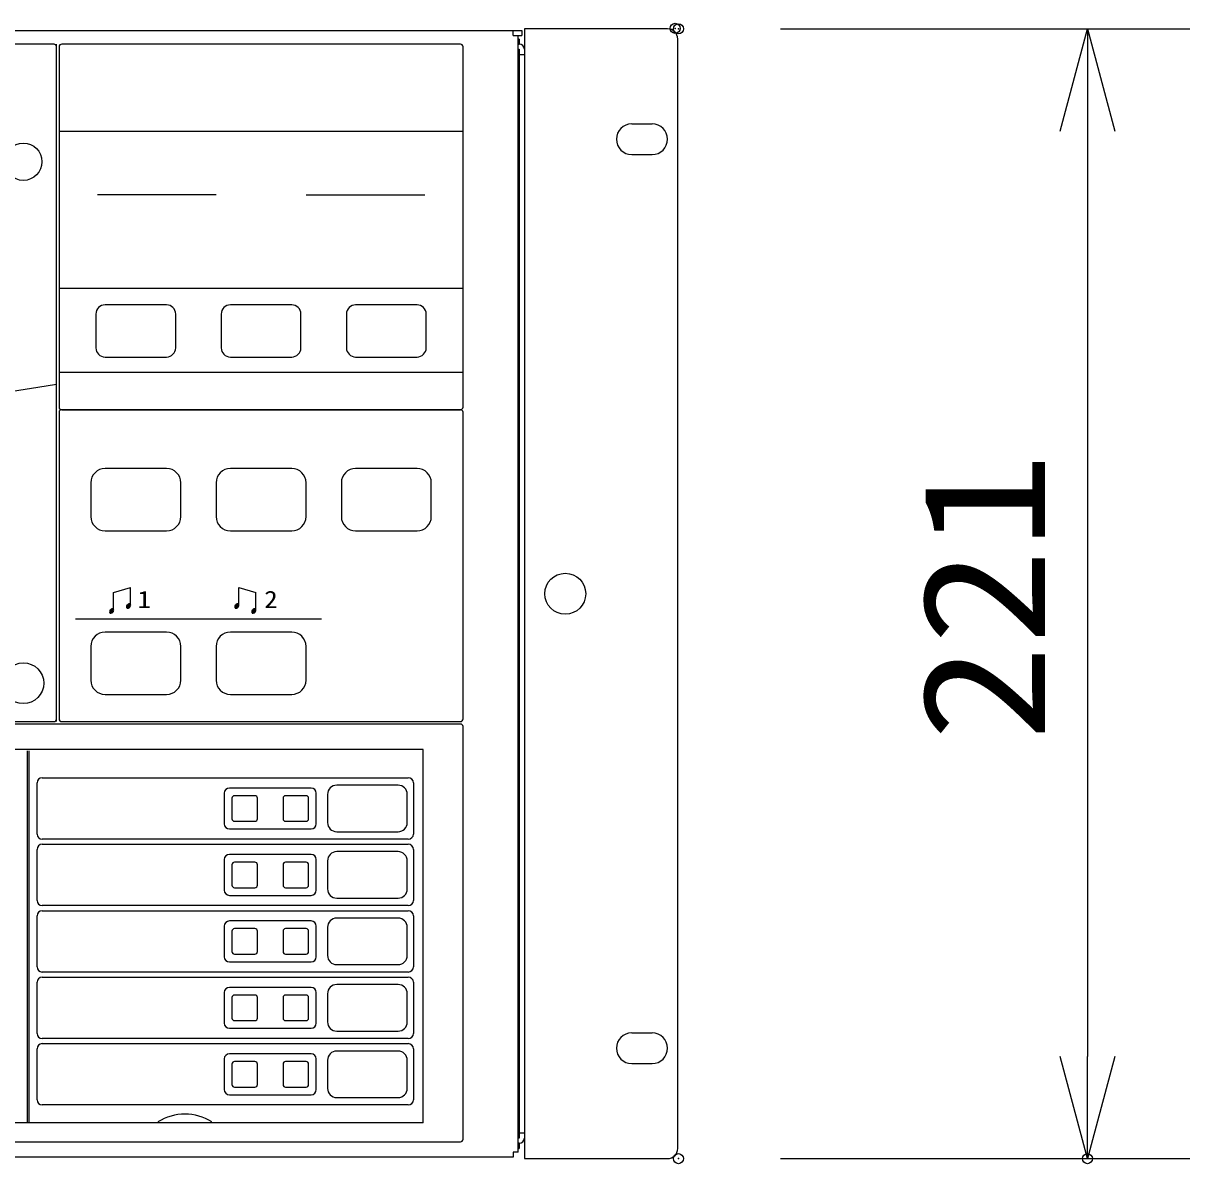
# Model space of a CAD drawing. Units: millimetres, scale not verified. Extents: x -62 to 63, y -116 to 117.
# Drawn here: x -13.21 to 9.61, y 60.52 to 82.82 of the extents above; entities that cross this region are included whole.
import ezdxf
from ezdxf.enums import TextEntityAlignment as Align

# ---------------------------------------------------------------- set-up
doc = ezdxf.new("R2010")
doc.units = ezdxf.units.MM
doc.header["$LTSCALE"] = 0.391807
doc.header["$PDMODE"] = 32
doc.header["$PDSIZE"] = 0.196
for name, color, linetype in [('0-2_GAIKEI', 1, 'Continuous'), ('0-3_WAKU', 3, 'Continuous'), ('0-4_DEFPOINTS', 7, 'Continuous')]:
    doc.layers.add(name, color=color, linetype=linetype)
doc.styles.add('ＭＳ ゴシック', font='')
doc.styles.get('ＭＳ ゴシック').set_extended_font_data('MS Gothic')

# ---------------------------------------------------------------- blocks, each defined once
blk = doc.blocks.new('_OPEN30')
at = {"layer": '0-4_DEFPOINTS'}
blk.add_line((0, 0), (-1, 0), dxfattribs=at)
blk.add_lwpolyline([(-1, 0.2679), (0, 0), (-1, -0.2679)], dxfattribs=at)

msp = doc.modelspace()

# ---------------------------------------------------------------- linework, layer by layer
at = {"layer": '0-2_GAIKEI', "color": 7}
for p, q in [((-45.306, 82.6833), (-3.456, 82.6833)), ((-3.626, 82.5833), (-3.626, 82.6833)), ((-3.626, 82.5833), (-3.456, 82.5833)), ((-3.526, 60.7433), (-3.526, 82.5833)), ((-3.456, 82.6833), (-3.456, 82.5833)), ((-3.406, 82.7133), (-3.406, 60.6133)), ((-0.606, 82.7133), (-3.406, 82.7133)), ((-0.406, 60.8133), (-0.406, 82.5133)), ((-3.526, 60.7433), (-3.626, 60.7433)), ((-3.626, 60.7433), (-3.626, 60.6433)), ((-3.626, 60.6433), (-38.9055, 60.6433)), ((-3.406, 60.6133), (-0.606, 60.6133))]:
    msp.add_line(p, q, dxfattribs=at)
at = {"layer": '0-2_GAIKEI'}
for p, q in [((-12.606, 82.4133), (-36.206, 82.4133)), ((-12.606, 82.4133), (-36.206, 82.4133)), ((-12.556, 69.1633), (-12.556, 82.4133)), ((-12.556, 69.2133), (-12.556, 82.3633)), ((-12.556, 69.2133), (-12.556, 82.3633)), ((-12.506, 82.3633), (-12.506, 75.3133)), ((-4.656, 82.4133), (-12.456, 82.4133)), ((-4.606, 75.3133), (-4.606, 82.3633)), ((-3.506, 82.5133), (-3.526, 82.5133)), ((-3.526, 82.4133), (-3.506, 82.4133)), ((-3.506, 82.5133), (-3.506, 82.4133)), ((-3.526, 82.3133), (-3.506, 82.3133)), ((-3.506, 82.3133), (-3.506, 61.0133)), ((-3.506, 82.2133), (-3.406, 82.2133)), ((-1.306, 80.8533), (-0.906, 80.8533)), ((-12.506, 80.7133), (-4.606, 80.7133)), ((-1.306, 80.2533), (-0.906, 80.2533)), ((-9.436, 79.4633), (-11.756, 79.4633)), ((-7.676, 79.4633), (-5.356, 79.4633)), ((-4.606, 77.6333), (-12.506, 77.6333)), ((-11.786, 77.1333), (-11.786, 76.4733)), ((-10.406, 77.3133), (-11.606, 77.3133)), ((-10.226, 76.4733), (-10.226, 77.1333)), ((-9.336, 77.1333), (-9.336, 76.4733)), ((-7.956, 77.3133), (-9.156, 77.3133)), ((-7.776, 76.4733), (-7.776, 77.1333)), ((-6.886, 77.1333), (-6.886, 76.4733)), ((-5.506, 77.3133), (-6.706, 77.3133)), ((-5.326, 76.4733), (-5.326, 77.1333)), ((-11.606, 76.2933), (-10.406, 76.2933)), ((-9.156, 76.2933), (-7.956, 76.2933)), ((-6.706, 76.2933), (-5.506, 76.2933)), ((-4.606, 75.9933), (-12.506, 75.9933)), ((-12.506, 75.2133), (-12.506, 69.2133)), ((-12.456, 75.2633), (-4.656, 75.2633)), ((-4.656, 75.2633), (-12.456, 75.2633)), ((-4.606, 69.2133), (-4.606, 75.2133)), ((-10.406, 74.1133), (-11.606, 74.1133)), ((-7.956, 74.1133), (-9.156, 74.1133)), ((-5.506, 74.1133), (-6.706, 74.1133)), ((-11.886, 73.8333), (-11.886, 73.1733)), ((-10.126, 73.1733), (-10.126, 73.8333)), ((-9.436, 73.8333), (-9.436, 73.1733)), ((-7.676, 73.1733), (-7.676, 73.8333)), ((-6.986, 73.8333), (-6.986, 73.1733)), ((-5.226, 73.1733), (-5.226, 73.8333)), ((-11.606, 72.8933), (-10.406, 72.8933)), ((-9.156, 72.8933), (-7.956, 72.8933)), ((-6.706, 72.8933), (-5.506, 72.8933)), ((-11.1078, 71.4547), (-11.1078, 71.7866)), ((-8.9895, 71.4547), (-8.9895, 71.7866)), ((-8.9895, 71.7866), (-8.6578, 71.6892)), ((-8.6578, 71.3573), (-8.6578, 71.6892)), ((-11.1807, 71.4109), (-11.1197, 71.4109)), ((-11.178, 71.4209), (-11.117, 71.4209)), ((-11.1752, 71.4309), (-11.1143, 71.4309)), ((-11.1725, 71.4409), (-11.1116, 71.4409)), ((-11.1628, 71.4509), (-11.1088, 71.4509)), ((-11.1285, 71.4609), (-11.1125, 71.4609)), ((-11.1078, 71.4539), (-11.1078, 71.4547)), ((-9.0625, 71.4109), (-9.0014, 71.4109)), ((-9.0597, 71.4209), (-8.9987, 71.4209)), ((-9.057, 71.4309), (-8.996, 71.4309)), ((-9.0542, 71.4409), (-8.9933, 71.4409)), ((-9.0445, 71.4509), (-8.9906, 71.4509)), ((-9.0102, 71.4609), (-8.9942, 71.4609)), ((-8.9895, 71.4539), (-8.9895, 71.4547)), ((-11.5159, 71.3009), (-11.4576, 71.3009)), ((-11.5137, 71.2909), (-11.4919, 71.2909)), ((-11.5132, 71.3109), (-11.4521, 71.3109)), ((-11.5104, 71.3209), (-11.4494, 71.3209)), ((-11.5077, 71.3309), (-11.4467, 71.3309)), ((-11.5049, 71.3409), (-11.444, 71.3409)), ((-11.5022, 71.3509), (-11.4413, 71.3509)), ((-11.4691, 71.3609), (-11.4425, 71.3609)), ((-11.4395, 71.3565), (-11.4395, 71.3573)), ((-11.1839, 71.3909), (-11.1513, 71.3909)), ((-11.1835, 71.4009), (-11.1224, 71.4009)), ((-9.0656, 71.3909), (-9.033, 71.3909)), ((-9.0652, 71.4009), (-9.0041, 71.4009)), ((-8.7342, 71.3009), (-8.6759, 71.3009)), ((-8.732, 71.2909), (-8.7102, 71.2909)), ((-8.7314, 71.3109), (-8.6704, 71.3109)), ((-8.7287, 71.3209), (-8.6677, 71.3209)), ((-8.726, 71.3309), (-8.665, 71.3309)), ((-8.7232, 71.3409), (-8.6623, 71.3409)), ((-8.7205, 71.3509), (-8.6596, 71.3509)), ((-8.6874, 71.3609), (-8.6607, 71.3609)), ((-8.6578, 71.3565), (-8.6578, 71.3573)), ((-7.376, 71.1633), (-12.186, 71.1633)), ((-10.406, 70.9133), (-11.606, 70.9133)), ((-7.956, 70.9133), (-9.156, 70.9133)), ((-11.886, 70.6333), (-11.886, 69.9733)), ((-10.126, 69.9733), (-10.126, 70.6333)), ((-9.436, 70.6333), (-9.436, 69.9733)), ((-7.676, 69.9733), (-7.676, 70.6333)), ((-11.606, 69.6933), (-10.406, 69.6933)), ((-9.156, 69.6933), (-7.956, 69.6933)), ((-36.206, 69.1633), (-12.606, 69.1633)), ((-36.206, 69.1633), (-12.606, 69.1633)), ((-12.456, 69.1633), (-4.656, 69.1633)), ((-4.656, 69.1133), (-36.306, 69.1133)), ((-4.606, 60.9933), (-4.606, 69.0633)), ((-13.126, 61.3333), (-13.126, 68.5933)), ((-13.096, 68.5933), (-13.096, 61.3333)), ((-12.836, 68.0633), (-5.676, 68.0633)), ((-12.936, 66.9633), (-12.936, 67.9633)), ((-9.276, 67.7633), (-9.276, 67.1633)), ((-7.576, 67.8633), (-9.176, 67.8633)), ((-7.476, 67.1633), (-7.476, 67.7633)), ((-5.876, 67.9183), (-7.076, 67.9183)), ((-5.576, 67.9633), (-5.576, 66.9633)), ((-9.126, 67.6633), (-9.126, 67.2633)), ((-8.676, 67.7133), (-9.076, 67.7133)), ((-8.626, 67.2633), (-8.626, 67.6633)), ((-8.126, 67.6633), (-8.126, 67.2633)), ((-7.676, 67.7133), (-8.076, 67.7133)), ((-7.626, 67.2633), (-7.626, 67.6633)), ((-7.256, 67.7383), (-7.256, 67.1883)), ((-5.696, 67.1883), (-5.696, 67.7383)), ((-9.076, 67.2133), (-8.676, 67.2133)), ((-8.076, 67.2133), (-7.676, 67.2133)), ((-5.676, 66.8633), (-12.836, 66.8633)), ((-9.176, 67.0633), (-7.576, 67.0633)), ((-7.076, 67.0083), (-5.876, 67.0083)), ((-12.936, 65.6633), (-12.936, 66.6633)), ((-12.836, 66.7633), (-5.676, 66.7633)), ((-5.876, 66.6183), (-7.076, 66.6183)), ((-5.576, 66.6633), (-5.576, 65.6633)), ((-9.276, 66.4633), (-9.276, 65.8633)), ((-7.576, 66.5633), (-9.176, 66.5633)), ((-8.676, 66.4133), (-9.076, 66.4133)), ((-7.676, 66.4133), (-8.076, 66.4133)), ((-7.476, 65.8633), (-7.476, 66.4633)), ((-7.256, 66.4383), (-7.256, 65.8883)), ((-5.696, 65.8883), (-5.696, 66.4383)), ((-9.126, 66.3633), (-9.126, 65.9633)), ((-8.626, 65.9633), (-8.626, 66.3633)), ((-8.126, 66.3633), (-8.126, 65.9633)), ((-7.626, 65.9633), (-7.626, 66.3633)), ((-9.176, 65.7633), (-7.576, 65.7633)), ((-9.076, 65.9133), (-8.676, 65.9133)), ((-8.076, 65.9133), (-7.676, 65.9133)), ((-7.076, 65.7083), (-5.876, 65.7083)), ((-5.676, 65.5633), (-12.836, 65.5633)), ((-12.936, 64.3633), (-12.936, 65.3633)), ((-12.836, 65.4633), (-5.676, 65.4633)), ((-7.576, 65.2633), (-9.176, 65.2633)), ((-5.876, 65.3183), (-7.076, 65.3183)), ((-5.576, 65.3633), (-5.576, 64.3633)), ((-9.276, 65.1633), (-9.276, 64.5633)), ((-9.126, 65.0633), (-9.126, 64.6633)), ((-8.676, 65.1133), (-9.076, 65.1133)), ((-8.626, 64.6633), (-8.626, 65.0633)), ((-8.126, 65.0633), (-8.126, 64.6633)), ((-7.676, 65.1133), (-8.076, 65.1133)), ((-7.626, 64.6633), (-7.626, 65.0633)), ((-7.476, 64.5633), (-7.476, 65.1633)), ((-7.256, 65.1383), (-7.256, 64.5883)), ((-5.696, 64.5883), (-5.696, 65.1383)), ((-9.076, 64.6133), (-8.676, 64.6133)), ((-8.076, 64.6133), (-7.676, 64.6133)), ((-9.176, 64.4633), (-7.576, 64.4633)), ((-7.076, 64.4083), (-5.876, 64.4083)), ((-5.676, 64.2633), (-12.836, 64.2633)), ((-12.836, 64.1633), (-5.676, 64.1633)), ((-12.936, 63.0633), (-12.936, 64.0633)), ((-7.576, 63.9633), (-9.176, 63.9633)), ((-5.876, 64.0183), (-7.076, 64.0183)), ((-5.576, 64.0633), (-5.576, 63.0633)), ((-9.276, 63.8633), (-9.276, 63.2633)), ((-9.126, 63.7633), (-9.126, 63.3633)), ((-8.676, 63.8133), (-9.076, 63.8133)), ((-8.626, 63.3633), (-8.626, 63.7633)), ((-8.126, 63.7633), (-8.126, 63.3633)), ((-7.676, 63.8133), (-8.076, 63.8133)), ((-7.626, 63.3633), (-7.626, 63.7633)), ((-7.476, 63.2633), (-7.476, 63.8633)), ((-7.256, 63.8383), (-7.256, 63.2883)), ((-5.696, 63.2883), (-5.696, 63.8383)), ((-9.076, 63.3133), (-8.676, 63.3133)), ((-8.076, 63.3133), (-7.676, 63.3133)), ((-5.676, 62.9633), (-12.836, 62.9633)), ((-9.176, 63.1633), (-7.576, 63.1633)), ((-7.076, 63.1083), (-5.876, 63.1083)), ((-1.306, 63.0733), (-0.906, 63.0733)), ((-12.936, 61.7633), (-12.936, 62.7633)), ((-12.836, 62.8633), (-5.676, 62.8633)), ((-5.576, 62.7633), (-5.576, 61.7633)), ((-9.276, 62.5633), (-9.276, 61.9633)), ((-7.576, 62.6633), (-9.176, 62.6633)), ((-8.676, 62.5133), (-9.076, 62.5133)), ((-7.676, 62.5133), (-8.076, 62.5133)), ((-7.476, 61.9633), (-7.476, 62.5633)), ((-7.256, 62.5383), (-7.256, 61.9883)), ((-5.876, 62.7183), (-7.076, 62.7183)), ((-5.696, 61.9883), (-5.696, 62.5383)), ((-9.126, 62.4633), (-9.126, 62.0633)), ((-8.626, 62.0633), (-8.626, 62.4633)), ((-8.126, 62.4633), (-8.126, 62.0633)), ((-7.626, 62.0633), (-7.626, 62.4633)), ((-1.306, 62.4733), (-0.906, 62.4733)), ((-9.176, 61.8633), (-7.576, 61.8633)), ((-9.076, 62.0133), (-8.676, 62.0133)), ((-8.076, 62.0133), (-7.676, 62.0133)), ((-5.676, 61.6633), (-12.836, 61.6633)), ((-7.076, 61.8083), (-5.876, 61.8083)), ((-5.386, 61.3133), (-36.306, 61.3133)), ((-36.306, 60.9433), (-4.656, 60.9433)), ((-3.506, 61.0133), (-3.526, 61.0133)), ((-3.506, 60.9133), (-3.526, 60.9133)), ((-3.406, 61.1133), (-3.506, 61.1133)), ((-3.506, 60.9133), (-3.506, 60.8133)), ((-3.526, 60.8133), (-3.506, 60.8133))]:
    msp.add_line(p, q, dxfattribs=at)
for points in [[(-11.4395, 71.3573), (-11.4395, 71.6892), (-11.1078, 71.7866)], [(-5.386, 61.3133), (-5.386, 68.6133), (-36.306, 68.6133)]]:
    msp.add_lwpolyline(points, dxfattribs=at)
for centre, radius in [((-13.206, 80.1133), 0.365), ((-2.606, 71.6633), 0.4), ((-13.206, 69.9133), 0.4), ((-13.206, 69.9133), 0.4)]:
    msp.add_circle(centre, radius, dxfattribs=at)
at = {"layer": '0-2_GAIKEI', "color": 7}
for centre, start, end in [((-0.606, 82.5133), 0, 90), ((-0.606, 60.8133), 270, 0)]:
    msp.add_arc(centre, 0.2, start, end, dxfattribs=at)
at = {"layer": '0-2_GAIKEI'}
for centre, radius, start, end in [((-12.606, 82.3633), 0.05, 0, 90), ((-12.606, 82.3633), 0.05, 0, 90), ((-12.456, 82.3633), 0.05, 90, 180), ((-4.656, 82.3633), 0.05, 0, 90), ((-3.506, 82.3133), 0.1, 0, 90), ((-1.306, 80.5533), 0.3, 90, 270), ((-0.906, 80.5533), 0.3, 0, 90), ((-0.906, 80.5533), 0.3, 270, 0), ((-11.606, 77.1333), 0.18, 90, 180), ((-10.406, 77.1333), 0.18, 0, 90), ((-9.156, 77.1333), 0.18, 90, 180), ((-7.956, 77.1333), 0.18, 0, 90), ((-6.706, 77.1333), 0.18, 90, 180), ((-5.506, 77.1333), 0.18, 0, 90), ((-11.606, 76.4733), 0.18, 180, 270), ((-10.406, 76.4733), 0.18, 270, 0), ((-9.156, 76.4733), 0.18, 180, 270), ((-7.956, 76.4733), 0.18, 270, 0), ((-6.706, 76.4733), 0.18, 180, 270), ((-5.506, 76.4733), 0.18, 270, 0), ((-24.406, 145.4746), 70.7113, 260.35268, 279.64732), ((-12.456, 75.3133), 0.05, 180, 270), ((-4.656, 75.3133), 0.05, 270, 0), ((-12.456, 75.2133), 0.05, 90, 180), ((-4.656, 75.2133), 0.05, 0, 90), ((-11.606, 73.8333), 0.28, 90, 180), ((-10.406, 73.8333), 0.28, 0, 90), ((-9.156, 73.8333), 0.28, 90, 180), ((-7.956, 73.8333), 0.28, 0, 90), ((-6.706, 73.8333), 0.28, 90, 180), ((-5.506, 73.8333), 0.28, 0, 90), ((-11.606, 73.1733), 0.28, 180, 270), ((-10.406, 73.1733), 0.28, 270, 0), ((-9.156, 73.1733), 0.28, 180, 270), ((-7.956, 73.1733), 0.28, 270, 0), ((-6.706, 73.1733), 0.28, 180, 270), ((-5.506, 73.1733), 0.28, 270, 0), ((-11.1283, 71.4073), 0.059, 77.1024, 193.82094), ((-11.1283, 71.4073), 0.059, 77.1024, 193.82094), ((-11.1283, 71.4073), 0.059, 77.1024, 193.82094), ((-11.1649, 71.4404), 0.0588, 256.98731, 14.09425), ((-11.1649, 71.4404), 0.0588, 256.98731, 14.09425), ((-11.1649, 71.4404), 0.0588, 256.98731, 14.09425), ((-11.1218, 71.4524), 0.0141, 8.44242, 61.50624), ((-11.1218, 71.4524), 0.0141, 5.99756, 61.50624), ((-11.1218, 71.4524), 0.0141, 5.99756, 61.50624), ((-9.01, 71.4073), 0.059, 77.1024, 193.82094), ((-9.01, 71.4073), 0.059, 77.1024, 193.82094), ((-9.01, 71.4073), 0.059, 77.1024, 193.82094), ((-9.0466, 71.4404), 0.0588, 256.98731, 14.09425), ((-9.0466, 71.4404), 0.0588, 256.98731, 14.09425), ((-9.0466, 71.4404), 0.0588, 256.98731, 14.09425), ((-9.0035, 71.4524), 0.0141, 8.44242, 61.50624), ((-9.0035, 71.4524), 0.0141, 5.99756, 61.50624), ((-9.0035, 71.4524), 0.0141, 5.99756, 61.50624), ((-11.46, 71.3099), 0.059, 77.1024, 193.82094), ((-11.46, 71.3099), 0.059, 77.1024, 193.82094), ((-11.46, 71.3099), 0.059, 77.1024, 193.82094), ((-11.5035, 71.2982), 0.0141, 190.01829, 243.08211), ((-11.4966, 71.343), 0.0588, 256.98731, 14.09425), ((-11.4966, 71.343), 0.0588, 256.98731, 14.09425), ((-11.4966, 71.343), 0.0588, 256.98731, 14.09425), ((-11.4535, 71.355), 0.0141, 8.44242, 61.50624), ((-11.4535, 71.355), 0.0141, 5.99756, 61.50624), ((-11.4535, 71.355), 0.0141, 5.99756, 61.50624), ((-11.1717, 71.3956), 0.0141, 190.01829, 243.08211), ((-11.1717, 71.3956), 0.0141, 190.01829, 243.08211), ((-11.1717, 71.3956), 0.0141, 190.01829, 243.08211), ((-9.0535, 71.3956), 0.0141, 190.01829, 243.08211), ((-9.0535, 71.3956), 0.0141, 190.01829, 243.08211), ((-9.0535, 71.3956), 0.0141, 190.01829, 243.08211), ((-8.6783, 71.3099), 0.059, 77.1024, 193.82094), ((-8.6783, 71.3099), 0.059, 77.1024, 193.82094), ((-8.6783, 71.3099), 0.059, 77.1024, 193.82094), ((-8.7217, 71.2982), 0.0141, 190.01829, 243.08211), ((-8.7149, 71.343), 0.0588, 256.98731, 14.09425), ((-8.7149, 71.343), 0.0588, 256.98731, 14.09425), ((-8.7149, 71.343), 0.0588, 256.98731, 14.09425), ((-8.6718, 71.355), 0.0141, 8.44242, 61.50624), ((-8.6718, 71.355), 0.0141, 5.99756, 61.50624), ((-8.6718, 71.355), 0.0141, 5.99756, 61.50624), ((-11.606, 70.6333), 0.28, 90, 180), ((-10.406, 70.6333), 0.28, 0, 90), ((-9.156, 70.6333), 0.28, 90, 180), ((-7.956, 70.6333), 0.28, 0, 90), ((-11.606, 69.9733), 0.28, 180, 270), ((-10.406, 69.9733), 0.28, 270, 0), ((-9.156, 69.9733), 0.28, 180, 270), ((-7.956, 69.9733), 0.28, 270, 0), ((-12.606, 69.2133), 0.05, 270, 0), ((-12.606, 69.2133), 0.05, 270, 0), ((-12.456, 69.2133), 0.05, 180, 270), ((-4.656, 69.2133), 0.05, 270, 0), ((-4.656, 69.0633), 0.05, 0, 90), ((-12.836, 67.9633), 0.1, 90, 180), ((-5.676, 67.9633), 0.1, 0, 90), ((-9.176, 67.7633), 0.1, 90, 180), ((-7.576, 67.7633), 0.1, 0, 90), ((-7.076, 67.7383), 0.18, 90, 180), ((-5.876, 67.7383), 0.18, 0, 90), ((-9.076, 67.6633), 0.05, 90, 180), ((-8.676, 67.6633), 0.05, 0, 90), ((-8.076, 67.6633), 0.05, 90, 180), ((-7.676, 67.6633), 0.05, 0, 90), ((-9.176, 67.1633), 0.1, 180, 270), ((-9.076, 67.2633), 0.05, 180, 270), ((-8.676, 67.2633), 0.05, 270, 0), ((-8.076, 67.2633), 0.05, 180, 270), ((-7.676, 67.2633), 0.05, 270, 0), ((-7.576, 67.1633), 0.1, 270, 0), ((-7.076, 67.1883), 0.18, 180, 270), ((-5.876, 67.1883), 0.18, 270, 0), ((-12.836, 66.9633), 0.1, 180, 270), ((-5.676, 66.9633), 0.1, 270, 0), ((-12.836, 66.6633), 0.1, 90, 180), ((-7.076, 66.4383), 0.18, 90, 180), ((-5.876, 66.4383), 0.18, 0, 90), ((-5.676, 66.6633), 0.1, 0, 90), ((-9.176, 66.4633), 0.1, 90, 180), ((-9.076, 66.3633), 0.05, 90, 180), ((-8.676, 66.3633), 0.05, 0, 90), ((-8.076, 66.3633), 0.05, 90, 180), ((-7.676, 66.3633), 0.05, 0, 90), ((-7.576, 66.4633), 0.1, 0, 90), ((-9.076, 65.9633), 0.05, 180, 270), ((-8.676, 65.9633), 0.05, 270, 0), ((-8.076, 65.9633), 0.05, 180, 270), ((-7.676, 65.9633), 0.05, 270, 0), ((-9.176, 65.8633), 0.1, 180, 270), ((-7.576, 65.8633), 0.1, 270, 0), ((-7.076, 65.8883), 0.18, 180, 270), ((-5.876, 65.8883), 0.18, 270, 0), ((-12.836, 65.6633), 0.1, 180, 270), ((-5.676, 65.6633), 0.1, 270, 0), ((-12.836, 65.3633), 0.1, 90, 180), ((-9.176, 65.1633), 0.1, 90, 180), ((-7.576, 65.1633), 0.1, 0, 90), ((-7.076, 65.1383), 0.18, 90, 180), ((-5.876, 65.1383), 0.18, 0, 90), ((-5.676, 65.3633), 0.1, 0, 90), ((-9.076, 65.0633), 0.05, 90, 180), ((-8.676, 65.0633), 0.05, 0, 90), ((-8.076, 65.0633), 0.05, 90, 180), ((-7.676, 65.0633), 0.05, 0, 90), ((-9.176, 64.5633), 0.1, 180, 270), ((-9.076, 64.6633), 0.05, 180, 270), ((-8.676, 64.6633), 0.05, 270, 0), ((-8.076, 64.6633), 0.05, 180, 270), ((-7.676, 64.6633), 0.05, 270, 0), ((-7.576, 64.5633), 0.1, 270, 0), ((-7.076, 64.5883), 0.18, 180, 270), ((-5.876, 64.5883), 0.18, 270, 0), ((-12.836, 64.3633), 0.1, 180, 270), ((-5.676, 64.3633), 0.1, 270, 0), ((-12.836, 64.0633), 0.1, 90, 180), ((-5.676, 64.0633), 0.1, 0, 90), ((-9.176, 63.8633), 0.1, 90, 180), ((-7.576, 63.8633), 0.1, 0, 90), ((-7.076, 63.8383), 0.18, 90, 180), ((-5.876, 63.8383), 0.18, 0, 90), ((-9.076, 63.7633), 0.05, 90, 180), ((-8.676, 63.7633), 0.05, 0, 90), ((-8.076, 63.7633), 0.05, 90, 180), ((-7.676, 63.7633), 0.05, 0, 90), ((-9.176, 63.2633), 0.1, 180, 270), ((-9.076, 63.3633), 0.05, 180, 270), ((-8.676, 63.3633), 0.05, 270, 0), ((-8.076, 63.3633), 0.05, 180, 270), ((-7.676, 63.3633), 0.05, 270, 0), ((-7.576, 63.2633), 0.1, 270, 0), ((-7.076, 63.2883), 0.18, 180, 270), ((-5.876, 63.2883), 0.18, 270, 0), ((-12.836, 63.0633), 0.1, 180, 270), ((-5.676, 63.0633), 0.1, 270, 0), ((-1.306, 62.7733), 0.3, 90, 270), ((-0.906, 62.7733), 0.3, 0, 90), ((-12.836, 62.7633), 0.1, 90, 180), ((-5.676, 62.7633), 0.1, 0, 90), ((-0.906, 62.7733), 0.3, 270, 0), ((-9.176, 62.5633), 0.1, 90, 180), ((-9.076, 62.4633), 0.05, 90, 180), ((-8.676, 62.4633), 0.05, 0, 90), ((-8.076, 62.4633), 0.05, 90, 180), ((-7.676, 62.4633), 0.05, 0, 90), ((-7.576, 62.5633), 0.1, 0, 90), ((-7.076, 62.5383), 0.18, 90, 180), ((-5.876, 62.5383), 0.18, 0, 90), ((-9.076, 62.0633), 0.05, 180, 270), ((-8.676, 62.0633), 0.05, 270, 0), ((-8.076, 62.0633), 0.05, 180, 270), ((-7.676, 62.0633), 0.05, 270, 0), ((-9.176, 61.9633), 0.1, 180, 270), ((-7.576, 61.9633), 0.1, 270, 0), ((-7.076, 61.9883), 0.18, 180, 270), ((-5.876, 61.9883), 0.18, 270, 0), ((-12.836, 61.7633), 0.1, 180, 270), ((-5.676, 61.7633), 0.1, 270, 0), ((-10.046, 60.4833), 1, 58.21167, 121.78833), ((-4.656, 60.9933), 0.05, 270, 0), ((-3.506, 61.0133), 0.1, 270, 0)]:
    msp.add_arc(centre, radius, start, end, dxfattribs=at)
at = {"layer": '0-3_WAKU'}
for p, q in [((1.6064, 82.7133), (9.6064, 82.7133)), ((7.6064, 80.7133), (7.6064, 62.6133)), ((1.6064, 60.6133), (9.6064, 60.6133))]:
    msp.add_line(p, q, dxfattribs=at)
at = {"layer": '0-4_DEFPOINTS'}
for p in [(-0.456, 82.7225), (-0.3936, 82.7133), (-0.3936, 60.6133), (7.6064, 60.6133)]:
    msp.add_point(p, dxfattribs=at)

# ---------------------------------------------------------------- block references
at = {"layer": '0-3_WAKU', "xscale": 2, "yscale": 2}
for p, rotation in [((7.6064, 82.7133), 90), ((7.6064, 60.6133), 270)]:
    msp.add_blockref('_OPEN30', p, dxfattribs=dict(at, rotation=rotation))

# ---------------------------------------------------------------- texts
at = {"layer": '0-2_GAIKEI', "style": 'ＭＳ ゴシック', "width": 1.15}
for s, p in [('1', (-10.972, 71.2837)), ('2', (-8.4937, 71.2837))]:
    msp.add_text(s, height=0.3361, dxfattribs=at).set_placement(p, align=Align.BOTTOM_LEFT)
at = {"layer": '0-3_WAKU', "style": 'ＭＳ ゴシック', "width": 1.15}
msp.add_text('221', height=2.404, rotation=90, dxfattribs=at).set_placement((7.4969, 68.7762), align=Align.BOTTOM_LEFT)

doc.saveas('drawing.dxf')
